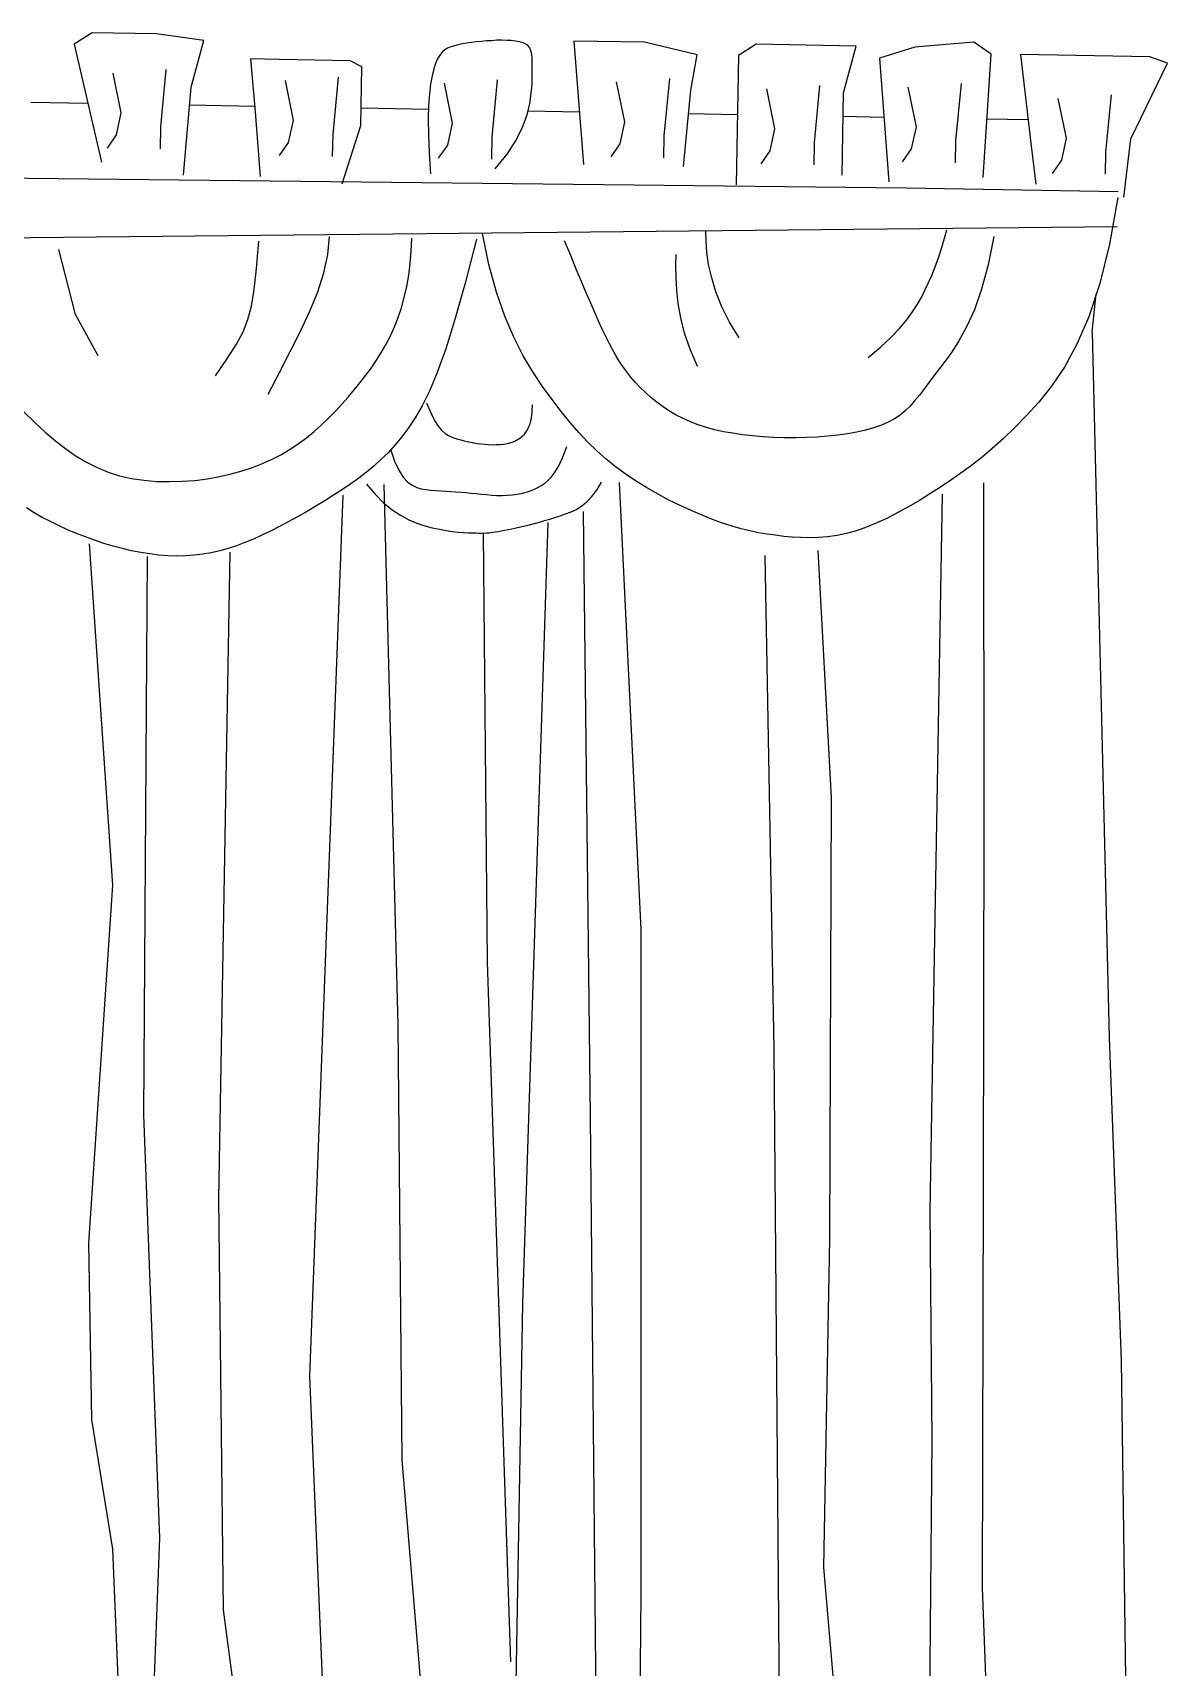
# Model space of a CAD drawing. Header units: millimetres. Extents: x -36498 to 56557, y -58468 to 154.
# Drawn here: x -34956 to -34169, y -21814 to -20681 of the extents above; entities that cross this region are included whole.
import ezdxf

# ---------------------------------------------------------------- set-up
doc = ezdxf.new("R2010")
doc.units = ezdxf.units.MM
doc.layers.add('04 Мебель', color=5, linetype='Continuous')

# ---------------------------------------------------------------- blocks, each defined once
blk = doc.blocks.new('A$C02070994')
at = {"color": 0, "lineweight": -2}
for p, q in [((924.9, 25.8, -246.9), (912.7, 17.7, -246.9)), ((969.7, 25.8, -246.9), (924.9, 25.8, -246.9)), ((1002.4, 21.8, -246.9), (969.7, 25.8, -246.9)), ((1184.9, 23.1, -246.9), (1181.8, 22.5, -246.9)), ((1188.1, 23.6, -246.9), (1184.9, 23.1, -246.9)), ((1191.5, 24.1, -246.9), (1188.1, 23.6, -246.9)), ((1195, 24.5, -246.9), (1191.5, 24.1, -246.9)), ((1198.5, 24.9, -246.9), (1195, 24.5, -246.9)), ((1202.1, 25.1, -246.9), (1198.5, 24.9, -246.9)), ((1205.6, 25.4, -246.9), (1202.1, 25.1, -246.9)), ((1209.1, 25.5, -246.9), (1205.6, 25.4, -246.9)), ((1212.5, 25.5, -246.9), (1209.1, 25.5, -246.9)), ((1215.7, 25.4, -246.9), (1212.5, 25.5, -246.9)), ((1218.7, 25.1, -246.9), (1215.7, 25.4, -246.9)), ((1221.5, 24.7, -246.9), (1218.7, 25.1, -246.9)), ((1223.9, 24, -246.9), (1221.5, 24.7, -246.9)), ((1225.8, 23.1, -246.9), (1223.9, 24, -246.9)), ((1227.4, 22, -246.9), (1225.8, 23.1, -246.9)), ((1259.1, 25.8, -246.9), (1267.3, -59.7, -246.9)), ((1308, 25.8, -246.9), (1259.1, 25.8, -246.9)), ((1344.7, 17.7, -246.9), (1308, 25.8, -246.9)), ((1385.5, 25.8, -246.9), (1373.3, 17.7, -246.9)), ((1454.8, 25.8, -246.9), (1385.5, 25.8, -246.9)), ((1446.6, -6.8, -246.9), (1454.8, 25.8, -246.9)), ((1495.5, 25.8, -246.9), (1471.1, 17.7, -246.9)), ((1536.3, 29.9, -246.9), (1495.5, 25.8, -246.9)), ((1548.5, 21.8, -246.9), (1536.3, 29.9, -246.9)), ((912.7, 17.7, -246.9), (933.1, -63.8, -246.9)), ((994.2, -10.8, -246.9), (1002.4, 21.8, -246.9)), ((1164.8, 11.9, -246.9), (1163.5, 8.7, -246.9)), ((1166.3, 14.5, -246.9), (1164.8, 11.9, -246.9)), ((1167.9, 16.5, -246.9), (1166.3, 14.5, -246.9)), ((1169.7, 18.1, -246.9), (1167.9, 16.5, -246.9)), ((1171.6, 19.3, -246.9), (1169.7, 18.1, -246.9)), ((1173.8, 20.3, -246.9), (1171.6, 19.3, -246.9)), ((1176.3, 21.1, -246.9), (1173.8, 20.3, -246.9)), ((1178.9, 21.8, -246.9), (1176.3, 21.1, -246.9)), ((1181.8, 22.5, -246.9), (1178.9, 21.8, -246.9)), ((1228.6, 20.5, -246.9), (1227.4, 22, -246.9)), ((1229.4, 18.6, -246.9), (1228.6, 20.5, -246.9)), ((1230, 16.3, -246.9), (1229.4, 18.6, -246.9)), ((1230.4, 13.4, -246.9), (1230, 16.3, -246.9)), ((1230.5, 10, -246.9), (1230.4, 13.4, -246.9)), ((1340.7, -6.8, -246.9), (1344.7, 17.7, -246.9)), ((1373.3, 17.7, -246.9), (1373.3, -71.9, -246.9)), ((1471.1, 17.7, -246.9), (1479.2, -67.9, -246.9)), ((1544.4, -63.8, -246.9), (1548.5, 21.8, -246.9)), ((1568.9, 21.8, -246.9), (1577.1, -39.4, -246.9)), ((1658.6, 21.8, -246.9), (1568.9, 21.8, -246.9)), ((1646.3, -35.3, -246.9), (1670.8, 17.7, -246.9)), ((1670.8, 17.7, -246.9), (1658.6, 21.8, -246.9)), ((976.6, 1.1, -246.9), (973.5, -38.7, -246.9)), ((1035, 9.5, -246.9), (1039, -27.1, -246.9)), ((1055.3, 9.5, -246.9), (1035, 9.5, -246.9)), ((1104.3, 9.5, -246.9), (1055.3, 9.5, -246.9)), ((1112.4, 5.5, -246.9), (1104.3, 9.5, -246.9)), ((1112.4, -35.3, -246.9), (1112.4, 5.5, -246.9)), ((1161.2, 0, -246.9), (1160.3, -5.7, -246.9)), ((1162.3, 4.8, -246.9), (1161.2, 0, -246.9)), ((1163.5, 8.7, -246.9), (1162.3, 4.8, -246.9)), ((1230.6, 5.9, -246.9), (1230.5, 10, -246.9)), ((1230.6, 1, -246.9), (1230.6, 5.9, -246.9)), ((1230.6, -4.6, -246.9), (1230.6, 1, -246.9)), ((1325.8, 1.1, -246.9), (1322.7, -38.7, -246.9)), ((1528, 1.1, -246.9), (1524.9, -38.7, -246.9)), ((939.8, -2, -246.9), (945.9, -29.5, -246.9)), ((990.1, -71.9, -246.9), (994.2, -10.8, -246.9)), ((1059.3, -5, -246.9), (1065.4, -32.6, -246.9)), ((1096, -2, -246.9), (1093, -41.8, -246.9)), ((1160.3, -5.7, -246.9), (1159.6, -12.5, -246.9)), ((1169.6, -5, -246.9), (1175.7, -32.6, -246.9)), ((1206.3, -2, -246.9), (1203.3, -41.8, -246.9)), ((1229.3, -18.1, -246.9), (1230.2, -10.9, -246.9)), ((1230.2, -10.9, -246.9), (1230.6, -4.6, -246.9)), ((1289, -2, -246.9), (1295.2, -29.5, -246.9)), ((1336.6, -59.7, -246.9), (1340.7, -6.8, -246.9)), ((1393.2, -5, -246.9), (1399.3, -32.6, -246.9)), ((1430, -2, -246.9), (1426.9, -41.8, -246.9)), ((1446.6, -63.8, -246.9), (1446.6, -6.8, -246.9)), ((1491.2, -2, -246.9), (1497.4, -29.5, -246.9)), ((1595.4, -8.1, -246.9), (1601.5, -35.6, -246.9)), ((1632.2, -5, -246.9), (1629.1, -44.8, -246.9)), ((1159.1, -20.6, -246.9), (1159, -30, -246.9)), ((1159.6, -12.5, -246.9), (1159.1, -20.6, -246.9)), ((1227.5, -25.9, -246.9), (1229.3, -18.1, -246.9)), ((883.2, -23.1, -246.9), (922.9, -23.1, -246.9)), ((945.9, -29.5, -246.9), (942.9, -44.8, -246.9)), ((993.4, -23.1, -246.9), (1038.6, -23.1, -246.9)), ((1039, -27.1, -246.9), (1043.1, -71.9, -246.9)), ((1065.4, -32.6, -246.9), (1062.3, -47.9, -246.9)), ((1112.4, -23.1, -246.9), (1159.1, -23.1, -246.9)), ((1159, -30, -246.9), (1159.3, -41, -246.9)), ((1175.7, -32.6, -246.9), (1172.6, -47.9, -246.9)), ((1224.6, -34.4, -246.9), (1227.5, -25.9, -246.9)), ((1228.2, -23.1, -246.9), (1263.8, -23.1, -246.9)), ((1295.2, -29.5, -246.9), (1292.1, -44.8, -246.9)), ((1339.4, -23.1, -246.9), (1373.3, -23.1, -246.9)), ((1399.3, -32.6, -246.9), (1396.3, -47.9, -246.9)), ((1446.6, -23.1, -246.9), (1475, -23.1, -246.9)), ((1497.4, -29.5, -246.9), (1494.3, -44.8, -246.9)), ((1546.4, -23.1, -246.9), (1574.9, -23.1, -246.9)), ((942.9, -44.8, -246.9), (936.7, -54, -246.9)), ((973.5, -38.7, -246.9), (973.5, -54, -246.9)), ((1093, -41.8, -246.9), (1093, -57.1, -246.9)), ((1100.2, -76, -246.9), (1112.4, -35.3, -246.9)), ((1159.3, -41, -246.9), (1160.1, -53.5, -246.9)), ((1203.3, -41.8, -246.9), (1203.3, -57.1, -246.9)), ((1214.2, -53.4, -246.9), (1220.3, -43.6, -246.9)), ((1220.3, -43.6, -246.9), (1224.6, -34.4, -246.9)), ((1292.1, -44.8, -246.9), (1286, -54, -246.9)), ((1322.7, -38.7, -246.9), (1322.7, -54, -246.9)), ((1426.9, -41.8, -246.9), (1426.9, -57.1, -246.9)), ((1494.3, -44.8, -246.9), (1488.2, -54, -246.9)), ((1524.9, -38.7, -246.9), (1524.9, -54, -246.9)), ((1577.1, -39.4, -246.9), (1581.1, -67.9, -246.9)), ((1601.5, -35.6, -246.9), (1598.5, -50.9, -246.9)), ((1629.1, -44.8, -246.9), (1629.1, -60.1, -246.9)), ((1642.3, -76, -246.9), (1646.3, -35.3, -246.9)), ((1062.3, -47.9, -246.9), (1056.2, -57.1, -246.9)), ((1160.1, -53.5, -246.9), (1161.3, -67.9, -246.9)), ((1172.6, -47.9, -246.9), (1166.5, -57.1, -246.9)), ((1206.1, -63.8, -246.9), (1214.2, -53.4, -246.9)), ((1396.3, -47.9, -246.9), (1390.1, -57.1, -246.9)), ((1598.5, -50.9, -246.9), (1592.3, -60.1, -246.9)), ((843.4, -76, -246.9), (1491.5, -71.9, -246.9)), ((1491.5, -71.9, -246.9), (1638.2, -71.9, -246.9)), ((1638.2, -76, -246.9), (1633, -108.5, -246.9)), ((1638.2, -96.4, -246.9), (753.7, -120.8, -246.9)), ((1518.5, -106.4, -246.9), (1520, -100.5, -246.9)), ((1091.1, -125.1, -246.9), (1092, -112.7, -246.9)), ((1148.9, -121.7, -246.9), (1149.1, -112.7, -246.9)), ((1193.9, -112.7, -246.9), (1186.6, -143.4, -246.9)), ((1202.9, -130.1, -246.9), (1198, -108.6, -246.9)), ((1259.5, -122.9, -246.9), (1255.1, -112.7, -246.9)), ((1353.1, -111.2, -246.9), (1352.9, -104.5, -246.9)), ((1353.8, -118.9, -246.9), (1353.1, -111.2, -246.9)), ((1515.3, -117.3, -246.9), (1516.9, -112, -246.9)), ((1516.9, -112, -246.9), (1518.5, -106.4, -246.9)), ((1552.6, -104.5, -246.9), (1549.1, -124.4, -246.9)), ((1633, -108.5, -246.9), (1626.6, -136, -246.9)), ((1041.7, -135.7, -246.9), (1043.1, -116.8, -246.9)), ((1148.3, -130.3, -246.9), (1148.9, -121.7, -246.9)), ((1263.5, -132.3, -246.9), (1259.5, -122.9, -246.9)), ((1332.5, -128.7, -246.9), (1332.5, -120.8, -246.9)), ((1355.2, -127.4, -246.9), (1353.8, -118.9, -246.9)), ((1511.9, -127.5, -246.9), (1513.6, -122.5, -246.9)), ((1513.6, -122.5, -246.9), (1515.3, -117.3, -246.9)), ((1549.1, -124.4, -246.9), (1544.8, -141.3, -246.9)), ((916.8, -169.7, -246.9), (904.5, -124.9, -246.9)), ((1040.4, -150.3, -246.9), (1041.7, -135.7, -246.9)), ((1088.5, -137.9, -246.9), (1091.1, -125.1, -246.9)), ((1147.4, -138.5, -246.9), (1148.3, -130.3, -246.9)), ((1208.5, -149.1, -246.9), (1202.9, -130.1, -246.9)), ((1267.2, -140.8, -246.9), (1263.5, -132.3, -246.9)), ((1332.8, -136.9, -246.9), (1332.5, -128.7, -246.9)), ((1357.5, -136.6, -246.9), (1355.2, -127.4, -246.9)), ((1507.9, -137.3, -246.9), (1510, -132.4, -246.9)), ((1510, -132.4, -246.9), (1511.9, -127.5, -246.9)), ((1626.6, -136, -246.9), (1619.4, -159.1, -246.9)), ((1084.5, -151.1, -246.9), (1088.5, -137.9, -246.9)), ((1144.6, -153.9, -246.9), (1146.2, -146.4, -246.9)), ((1146.2, -146.4, -246.9), (1147.4, -138.5, -246.9)), ((1186.6, -143.4, -246.9), (1180, -168.6, -246.9)), ((1270.7, -148.5, -246.9), (1267.2, -140.8, -246.9)), ((1333.4, -145.7, -246.9), (1332.8, -136.9, -246.9)), ((1334.5, -154.9, -246.9), (1333.4, -145.7, -246.9)), ((1360.6, -146.4, -246.9), (1357.5, -136.6, -246.9)), ((1364.9, -156.7, -246.9), (1360.6, -146.4, -246.9)), ((1500.5, -152.4, -246.9), (1503.3, -147.2, -246.9)), ((1503.3, -147.2, -246.9), (1505.7, -142.2, -246.9)), ((1505.7, -142.2, -246.9), (1507.9, -137.3, -246.9)), ((1544.8, -141.3, -246.9), (1540, -155.6, -246.9)), ((1621.9, -169.7, -246.9), (1624.3, -143.1, -246.9)), ((1038.7, -161.8, -246.9), (1040.4, -150.3, -246.9)), ((1079.3, -164.6, -246.9), (1084.5, -151.1, -246.9)), ((1142.8, -161.1, -246.9), (1144.6, -153.9, -246.9)), ((1214.6, -165.7, -246.9), (1208.5, -149.1, -246.9)), ((1273.9, -155.6, -246.9), (1270.7, -148.5, -246.9)), ((1276.8, -162.1, -246.9), (1273.9, -155.6, -246.9)), ((1336.5, -164.8, -246.9), (1334.5, -154.9, -246.9)), ((1370.4, -167.2, -246.9), (1364.9, -156.7, -246.9)), ((1493.2, -163.5, -246.9), (1497.2, -157.8, -246.9)), ((1497.2, -157.8, -246.9), (1500.5, -152.4, -246.9)), ((1540, -155.6, -246.9), (1534.8, -167.6, -246.9)), ((933.1, -198.2, -246.9), (916.8, -169.7, -246.9)), ((1036.5, -171.2, -246.9), (1038.7, -161.8, -246.9)), ((1073.1, -178.6, -246.9), (1079.3, -164.6, -246.9)), ((1138.2, -174.5, -246.9), (1140.6, -167.9, -246.9)), ((1140.6, -167.9, -246.9), (1142.8, -161.1, -246.9)), ((1180, -168.6, -246.9), (1174, -189.1, -246.9)), ((1221.1, -180.2, -246.9), (1214.6, -165.7, -246.9)), ((1279.6, -168, -246.9), (1276.8, -162.1, -246.9)), ((1282.2, -173.5, -246.9), (1279.6, -168, -246.9)), ((1339.4, -175.3, -246.9), (1336.5, -164.8, -246.9)), ((1377.3, -177.9, -246.9), (1370.4, -167.2, -246.9)), ((1482.5, -175.9, -246.9), (1488.4, -169.5, -246.9)), ((1488.4, -169.5, -246.9), (1493.2, -163.5, -246.9)), ((1534.8, -167.6, -246.9), (1529.4, -177.8, -246.9)), ((1619.4, -159.1, -246.9), (1611.5, -178.3, -246.9)), ((1621.9, -169.7, -246.9), (1642.3, -658.6, -246.9)), ((1028.8, -188.4, -246.9), (1033.3, -179.7, -246.9)), ((1033.3, -179.7, -246.9), (1036.5, -171.2, -246.9)), ((1066.2, -192.9, -246.9), (1073.1, -178.6, -246.9)), ((1132.6, -186.6, -246.9), (1135.5, -180.7, -246.9)), ((1135.5, -180.7, -246.9), (1138.2, -174.5, -246.9)), ((1227.8, -192.9, -246.9), (1221.1, -180.2, -246.9)), ((1284.7, -178.5, -246.9), (1282.2, -173.5, -246.9)), ((1287.1, -183.1, -246.9), (1284.7, -178.5, -246.9)), ((1343.4, -186.4, -246.9), (1339.4, -175.3, -246.9)), ((1475.4, -182.7, -246.9), (1482.5, -175.9, -246.9)), ((1529.4, -177.8, -246.9), (1524.1, -186.3, -246.9)), ((1611.5, -178.3, -246.9), (1603.1, -194.3, -246.9)), ((1022.7, -198.2, -246.9), (1028.8, -188.4, -246.9)), ((1126.2, -197.8, -246.9), (1129.5, -192.3, -246.9)), ((1129.5, -192.3, -246.9), (1132.6, -186.6, -246.9)), ((1174, -189.1, -246.9), (1168.4, -205.5, -246.9)), ((1289.5, -187.5, -246.9), (1287.1, -183.1, -246.9)), ((1291.9, -191.6, -246.9), (1289.5, -187.5, -246.9)), ((1294.4, -195.5, -246.9), (1291.9, -191.6, -246.9)), ((1348.8, -198.2, -246.9), (1343.4, -186.4, -246.9)), ((1467, -190.1, -246.9), (1475.4, -182.7, -246.9)), ((1524.1, -186.3, -246.9), (1518.9, -193.6, -246.9)), ((1014.6, -210.5, -246.9), (1022.7, -198.2, -246.9)), ((1058.9, -207.6, -246.9), (1066.2, -192.9, -246.9)), ((1118.9, -208.4, -246.9), (1122.6, -203.1, -246.9)), ((1122.6, -203.1, -246.9), (1126.2, -197.8, -246.9)), ((1234.7, -204.1, -246.9), (1227.8, -192.9, -246.9)), ((1296.9, -199.2, -246.9), (1294.4, -195.5, -246.9)), ((1299.7, -202.8, -246.9), (1296.9, -199.2, -246.9)), ((1302.6, -206.4, -246.9), (1299.7, -202.8, -246.9)), ((1514.2, -199.9, -246.9), (1510, -205.6, -246.9)), ((1518.9, -193.6, -246.9), (1514.2, -199.9, -246.9)), ((1603.1, -194.3, -246.9), (1594.5, -207.6, -246.9)), ((1051.3, -222.7, -246.9), (1058.9, -207.6, -246.9)), ((1111, -218.6, -246.9), (1115.1, -213.5, -246.9)), ((1115.1, -213.5, -246.9), (1118.9, -208.4, -246.9)), ((1168.4, -205.5, -246.9), (1163.3, -218.6, -246.9)), ((1241.5, -214.1, -246.9), (1234.7, -204.1, -246.9)), ((1248.3, -223, -246.9), (1241.5, -214.1, -246.9)), ((1305.8, -209.9, -246.9), (1302.6, -206.4, -246.9)), ((1309.2, -213.5, -246.9), (1305.8, -209.9, -246.9)), ((1312.9, -216.9, -246.9), (1309.2, -213.5, -246.9)), ((1506.3, -210.7, -246.9), (1502.9, -215.4, -246.9)), ((1510, -205.6, -246.9), (1506.3, -210.7, -246.9)), ((1594.5, -207.6, -246.9), (1585.8, -218.8, -246.9)), ((1102.6, -228.7, -246.9), (1106.9, -223.7, -246.9)), ((1106.9, -223.7, -246.9), (1111, -218.6, -246.9)), ((1163.3, -218.6, -246.9), (1158.4, -229, -246.9)), ((1254.8, -231.2, -246.9), (1248.3, -223, -246.9)), ((1316.8, -220.3, -246.9), (1312.9, -216.9, -246.9)), ((1320.9, -223.5, -246.9), (1316.8, -220.3, -246.9)), ((1325.3, -226.6, -246.9), (1320.9, -223.5, -246.9)), ((1329.8, -229.5, -246.9), (1325.3, -226.6, -246.9)), ((1493.3, -226.5, -246.9), (1489.9, -229.5, -246.9)), ((1496.6, -223.2, -246.9), (1493.3, -226.5, -246.9)), ((1499.7, -219.5, -246.9), (1496.6, -223.2, -246.9)), ((1502.9, -215.4, -246.9), (1499.7, -219.5, -246.9)), ((1585.8, -218.8, -246.9), (1577.4, -228.4, -246.9)), ((882.3, -237.8, -246.9), (889.9, -245.1, -246.9)), ((1093.6, -238.6, -246.9), (1098.2, -233.7, -246.9)), ((1098.2, -233.7, -246.9), (1102.6, -228.7, -246.9)), ((1153.7, -237.4, -246.9), (1149.1, -244.4, -246.9)), ((1158.4, -229, -246.9), (1153.7, -237.4, -246.9)), ((1161.3, -226.8, -246.9), (1164.3, -233.6, -246.9)), ((1164.3, -233.6, -246.9), (1167.1, -238.9, -246.9)), ((1233.8, -238.1, -246.9), (1234.2, -236, -246.9)), ((1234.2, -236, -246.9), (1234.4, -234, -246.9)), ((1234.4, -234, -246.9), (1234.6, -232, -246.9)), ((1234.6, -230.1, -246.9), (1234.7, -228.4, -246.9)), ((1234.6, -232, -246.9), (1234.6, -230.1, -246.9)), ((1234.7, -228.4, -246.9), (1234.7, -226.8, -246.9)), ((1261.1, -238.7, -246.9), (1254.8, -231.2, -246.9)), ((1334.5, -232.2, -246.9), (1329.8, -229.5, -246.9)), ((1339.5, -234.6, -246.9), (1334.5, -232.2, -246.9)), ((1344.6, -236.8, -246.9), (1339.5, -234.6, -246.9)), ((1350, -238.7, -246.9), (1344.6, -236.8, -246.9)), ((1476.9, -236.8, -246.9), (1471.6, -238.7, -246.9)), ((1481.7, -234.6, -246.9), (1476.9, -236.8, -246.9)), ((1486, -232.2, -246.9), (1481.7, -234.6, -246.9)), ((1489.9, -229.5, -246.9), (1486, -232.2, -246.9)), ((1569.3, -237, -246.9), (1561.6, -244.7, -246.9)), ((1577.4, -228.4, -246.9), (1569.3, -237, -246.9)), ((889.9, -245.1, -246.9), (897.3, -251.7, -246.9)), ((1078.5, -252.4, -246.9), (1083.7, -248, -246.9)), ((1083.7, -248, -246.9), (1088.7, -243.4, -246.9)), ((1088.7, -243.4, -246.9), (1093.6, -238.6, -246.9)), ((1149.1, -244.4, -246.9), (1144.5, -250.7, -246.9)), ((1167.1, -238.9, -246.9), (1169.7, -242.9, -246.9)), ((1169.7, -242.9, -246.9), (1172.2, -245.8, -246.9)), ((1172.2, -245.8, -246.9), (1174.6, -247.9, -246.9)), ((1174.6, -247.9, -246.9), (1176.9, -249.2, -246.9)), ((1176.9, -249.2, -246.9), (1179.2, -250.2, -246.9)), ((1226.4, -250.1, -246.9), (1228.1, -248.8, -246.9)), ((1228.1, -248.8, -246.9), (1229.5, -247.3, -246.9)), ((1229.5, -247.3, -246.9), (1230.7, -245.6, -246.9)), ((1230.7, -245.6, -246.9), (1231.8, -243.9, -246.9)), ((1231.8, -243.9, -246.9), (1232.6, -242, -246.9)), ((1232.6, -242, -246.9), (1233.3, -240.1, -246.9)), ((1233.3, -240.1, -246.9), (1233.8, -238.1, -246.9)), ((1267.3, -245.6, -246.9), (1261.1, -238.7, -246.9)), ((1273.6, -252, -246.9), (1267.3, -245.6, -246.9)), ((1355.6, -240.4, -246.9), (1350, -238.7, -246.9)), ((1361.5, -241.9, -246.9), (1355.6, -240.4, -246.9)), ((1367.6, -243.2, -246.9), (1361.5, -241.9, -246.9)), ((1374, -244.2, -246.9), (1367.6, -243.2, -246.9)), ((1380.7, -245.1, -246.9), (1374, -244.2, -246.9)), ((1387.8, -245.8, -246.9), (1380.7, -245.1, -246.9)), ((1395, -246.2, -246.9), (1387.8, -245.8, -246.9)), ((1402.5, -246.5, -246.9), (1395, -246.2, -246.9)), ((1410, -246.6, -246.9), (1402.5, -246.5, -246.9)), ((1417.6, -246.5, -246.9), (1410, -246.6, -246.9)), ((1425.2, -246.2, -246.9), (1417.6, -246.5, -246.9)), ((1432.6, -245.8, -246.9), (1425.2, -246.2, -246.9)), ((1439.8, -245.1, -246.9), (1432.6, -245.8, -246.9)), ((1446.8, -244.2, -246.9), (1439.8, -245.1, -246.9)), ((1453.5, -243.2, -246.9), (1446.8, -244.2, -246.9)), ((1459.9, -241.9, -246.9), (1453.5, -243.2, -246.9)), ((1466, -240.4, -246.9), (1459.9, -241.9, -246.9)), ((1471.6, -238.7, -246.9), (1466, -240.4, -246.9)), ((1561.6, -244.7, -246.9), (1554.1, -251.6, -246.9)), ((897.3, -251.7, -246.9), (904.6, -257.7, -246.9)), ((904.6, -257.7, -246.9), (911.8, -263.1, -246.9)), ((1061.3, -264.3, -246.9), (1067.3, -260.6, -246.9)), ((1067.3, -260.6, -246.9), (1073, -256.6, -246.9)), ((1073, -256.6, -246.9), (1078.5, -252.4, -246.9)), ((1139.9, -256.5, -246.9), (1135.2, -261.8, -246.9)), ((1136.9, -259.3, -246.9), (1139.9, -267.5, -246.9)), ((1144.5, -250.7, -246.9), (1139.9, -256.5, -246.9)), ((1179.2, -250.2, -246.9), (1181.4, -250.9, -246.9)), ((1181.4, -250.9, -246.9), (1183.5, -251.5, -246.9)), ((1183.5, -251.5, -246.9), (1185.6, -252.1, -246.9)), ((1185.6, -252.1, -246.9), (1187.8, -252.6, -246.9)), ((1187.8, -252.6, -246.9), (1190, -253.1, -246.9)), ((1190, -253.1, -246.9), (1192.2, -253.6, -246.9)), ((1192.2, -253.6, -246.9), (1194.5, -254, -246.9)), ((1194.5, -254, -246.9), (1196.9, -254.3, -246.9)), ((1196.9, -254.3, -246.9), (1199.4, -254.6, -246.9)), ((1199.4, -254.6, -246.9), (1202, -254.8, -246.9)), ((1202, -254.8, -246.9), (1204.7, -254.9, -246.9)), ((1204.7, -254.9, -246.9), (1207.4, -255, -246.9)), ((1207.4, -255, -246.9), (1210.1, -254.9, -246.9)), ((1210.1, -254.9, -246.9), (1212.9, -254.7, -246.9)), ((1212.9, -254.7, -246.9), (1215.5, -254.4, -246.9)), ((1215.5, -254.4, -246.9), (1218, -253.9, -246.9)), ((1218, -253.9, -246.9), (1220.4, -253.2, -246.9)), ((1220.4, -253.2, -246.9), (1222.6, -252.4, -246.9)), ((1222.6, -252.4, -246.9), (1224.6, -251.3, -246.9)), ((1224.6, -251.3, -246.9), (1226.4, -250.1, -246.9)), ((1256, -263.7, -246.9), (1257.6, -259.7, -246.9)), ((1257.6, -259.7, -246.9), (1259.1, -255.3, -246.9)), ((1279.9, -257.9, -246.9), (1273.6, -252, -246.9)), ((1286.3, -263.5, -246.9), (1279.9, -257.9, -246.9)), ((1546.9, -257.9, -246.9), (1539.8, -263.7, -246.9)), ((1554.1, -251.6, -246.9), (1546.9, -257.9, -246.9)), ((911.8, -263.1, -246.9), (919, -267.9, -246.9)), ((919, -267.9, -246.9), (926.3, -272.1, -246.9)), ((1041.5, -273.6, -246.9), (1048.4, -270.8, -246.9)), ((1048.4, -270.8, -246.9), (1055, -267.7, -246.9)), ((1055, -267.7, -246.9), (1061.3, -264.3, -246.9)), ((1125.5, -271.2, -246.9), (1120.4, -275.5, -246.9)), ((1130.4, -266.6, -246.9), (1125.5, -271.2, -246.9)), ((1135.2, -261.8, -246.9), (1130.4, -266.6, -246.9)), ((1139.9, -267.5, -246.9), (1143, -273.8, -246.9)), ((1250.8, -273.7, -246.9), (1252.7, -270.7, -246.9)), ((1252.7, -270.7, -246.9), (1254.4, -267.4, -246.9)), ((1254.4, -267.4, -246.9), (1256, -263.7, -246.9)), ((1292.9, -268.7, -246.9), (1286.3, -263.5, -246.9)), ((1299.9, -273.6, -246.9), (1292.9, -268.7, -246.9)), ((1532.7, -269.1, -246.9), (1525.7, -274.1, -246.9)), ((1539.8, -263.7, -246.9), (1532.7, -269.1, -246.9)), ((926.3, -272.1, -246.9), (933.7, -275.7, -246.9)), ((933.7, -275.7, -246.9), (941.4, -278.7, -246.9)), ((941.4, -278.7, -246.9), (949.4, -281.1, -246.9)), ((949.4, -281.1, -246.9), (957.7, -282.8, -246.9)), ((957.7, -282.8, -246.9), (966.3, -283.9, -246.9)), ((992.9, -284.1, -246.9), (1001.7, -283.3, -246.9)), ((1001.7, -283.3, -246.9), (1010.3, -282, -246.9)), ((1010.3, -282, -246.9), (1018.7, -280.4, -246.9)), ((1018.7, -280.4, -246.9), (1026.6, -278.4, -246.9)), ((1026.6, -278.4, -246.9), (1034.2, -276.2, -246.9)), ((1034.2, -276.2, -246.9), (1041.5, -273.6, -246.9)), ((1115.2, -279.7, -246.9), (1109.7, -283.8, -246.9)), ((1120.4, -275.5, -246.9), (1115.2, -279.7, -246.9)), ((1143, -273.8, -246.9), (1146.1, -278.5, -246.9)), ((1146.1, -278.5, -246.9), (1149.2, -281.9, -246.9)), ((1149.2, -281.9, -246.9), (1152.3, -284.1, -246.9)), ((1238.6, -284.6, -246.9), (1241.5, -283, -246.9)), ((1241.5, -283, -246.9), (1244.2, -281.1, -246.9)), ((1244.2, -281.1, -246.9), (1246.6, -278.9, -246.9)), ((1246.6, -278.9, -246.9), (1248.8, -276.5, -246.9)), ((1248.8, -276.5, -246.9), (1250.8, -273.7, -246.9)), ((1280.4, -285.3, -246.9), (1283.6, -279.7, -246.9)), ((1295.8, -279.7, -246.9), (1316.2, -589.3, -246.9)), ((1307.2, -278.3, -246.9), (1299.9, -273.6, -246.9)), ((1314.8, -282.9, -246.9), (1307.2, -278.3, -246.9)), ((1322.6, -287.1, -246.9), (1314.8, -282.9, -246.9)), ((1518.6, -279, -246.9), (1511.4, -283.8, -246.9)), ((1525.7, -274.1, -246.9), (1518.6, -279, -246.9)), ((1548.5, -275.6, -246.9), (1552.6, -507.8, -246.9)), ((966.3, -283.9, -246.9), (975.1, -284.5, -246.9)), ((975.1, -284.5, -246.9), (984, -284.5, -246.9)), ((984, -284.5, -246.9), (992.9, -284.1, -246.9)), ((1098, -291.9, -246.9), (1091.9, -295.9, -246.9)), ((1104.3, -291.9, -246.9), (1092, -903, -246.9)), ((1104, -287.9, -246.9), (1098, -291.9, -246.9)), ((1109.7, -283.8, -246.9), (1104, -287.9, -246.9)), ((1120.6, -283.8, -246.9), (1126.7, -290.8, -246.9)), ((1126.7, -290.8, -246.9), (1132.7, -296.6, -246.9)), ((1149.1, -658.6, -246.9), (1132.8, -283.8, -246.9)), ((1152.3, -284.1, -246.9), (1155.5, -285.6, -246.9)), ((1155.5, -285.6, -246.9), (1158.7, -286.4, -246.9)), ((1158.7, -286.4, -246.9), (1162, -286.8, -246.9)), ((1162, -286.8, -246.9), (1165.3, -287.2, -246.9)), ((1165.3, -287.2, -246.9), (1168.7, -287.4, -246.9)), ((1168.7, -287.4, -246.9), (1172.2, -287.6, -246.9)), ((1172.2, -287.6, -246.9), (1175.7, -287.8, -246.9)), ((1175.7, -287.8, -246.9), (1179.2, -288, -246.9)), ((1179.2, -288, -246.9), (1182.7, -288.1, -246.9)), ((1182.7, -288.1, -246.9), (1186.3, -288.3, -246.9)), ((1186.3, -288.3, -246.9), (1189.8, -288.5, -246.9)), ((1189.8, -288.5, -246.9), (1193.4, -288.8, -246.9)), ((1193.4, -288.8, -246.9), (1197, -289.1, -246.9)), ((1197, -289.1, -246.9), (1200.5, -289.4, -246.9)), ((1200.5, -289.4, -246.9), (1204.1, -289.7, -246.9)), ((1204.1, -289.7, -246.9), (1207.7, -289.9, -246.9)), ((1207.7, -289.9, -246.9), (1211.2, -290.1, -246.9)), ((1211.2, -290.1, -246.9), (1214.8, -290.1, -246.9)), ((1214.8, -290.1, -246.9), (1218.4, -289.9, -246.9)), ((1218.4, -289.9, -246.9), (1221.9, -289.5, -246.9)), ((1221.9, -289.5, -246.9), (1225.5, -289, -246.9)), ((1225.5, -289, -246.9), (1228.9, -288.2, -246.9)), ((1228.9, -288.2, -246.9), (1232.3, -287.3, -246.9)), ((1232.3, -287.3, -246.9), (1235.5, -286.1, -246.9)), ((1235.5, -286.1, -246.9), (1238.6, -284.6, -246.9)), ((1270.1, -296.4, -246.9), (1273.7, -293.5, -246.9)), ((1273.7, -293.5, -246.9), (1277.1, -289.8, -246.9)), ((1277.1, -289.8, -246.9), (1280.4, -285.3, -246.9)), ((1330.5, -291.2, -246.9), (1322.6, -287.1, -246.9)), ((1338.3, -294.9, -246.9), (1330.5, -291.2, -246.9)), ((1496.8, -293, -246.9), (1489.5, -297.2, -246.9)), ((1504.2, -288.5, -246.9), (1496.8, -293, -246.9)), ((1511.4, -283.8, -246.9), (1504.2, -288.5, -246.9)), ((1520, -283.8, -246.9), (1520, -658.6, -246.9)), ((890.7, -307.7, -246.9), (885.2, -304.4, -246.9)), ((1079.5, -303.7, -246.9), (1073.2, -307.4, -246.9)), ((1085.7, -299.8, -246.9), (1079.5, -303.7, -246.9)), ((1091.9, -295.9, -246.9), (1085.7, -299.8, -246.9)), ((1132.7, -296.6, -246.9), (1138.8, -301.3, -246.9)), ((1138.8, -301.3, -246.9), (1144.7, -305, -246.9)), ((1144.7, -305, -246.9), (1150.5, -308, -246.9)), ((1244.5, -307, -246.9), (1248.1, -305.9, -246.9)), ((1248.1, -305.9, -246.9), (1251.7, -304.7, -246.9)), ((1251.7, -304.7, -246.9), (1255.4, -303.5, -246.9)), ((1255.4, -303.5, -246.9), (1259.1, -302.1, -246.9)), ((1259.1, -302.1, -246.9), (1262.8, -300.6, -246.9)), ((1262.8, -300.6, -246.9), (1266.5, -298.8, -246.9)), ((1266.5, -298.8, -246.9), (1270.1, -296.4, -246.9)), ((1283.6, -719.7, -246.9), (1271.4, -300.1, -246.9)), ((1346.1, -298.3, -246.9), (1338.3, -294.9, -246.9)), ((1353.7, -301.4, -246.9), (1346.1, -298.3, -246.9)), ((1361, -304.2, -246.9), (1353.7, -301.4, -246.9)), ((1368, -306.5, -246.9), (1361, -304.2, -246.9)), ((1475, -304.6, -246.9), (1467.9, -307.7, -246.9)), ((1482.2, -301.1, -246.9), (1475, -304.6, -246.9)), ((1489.5, -297.2, -246.9), (1482.2, -301.1, -246.9)), ((896.3, -310.8, -246.9), (890.7, -307.7, -246.9)), ((902.1, -313.7, -246.9), (896.3, -310.8, -246.9)), ((908, -316.5, -246.9), (902.1, -313.7, -246.9)), ((914, -319.1, -246.9), (908, -316.5, -246.9)), ((1060.8, -314.3, -246.9), (1054.7, -317.6, -246.9)), ((1066.9, -310.9, -246.9), (1060.8, -314.3, -246.9)), ((1073.2, -307.4, -246.9), (1066.9, -310.9, -246.9)), ((1150.5, -308, -246.9), (1156.1, -310.3, -246.9)), ((1156.1, -310.3, -246.9), (1161.5, -312, -246.9)), ((1161.5, -312, -246.9), (1166.7, -313.3, -246.9)), ((1166.7, -313.3, -246.9), (1171.7, -314.3, -246.9)), ((1171.7, -314.3, -246.9), (1176.4, -315.1, -246.9)), ((1176.4, -315.1, -246.9), (1180.8, -315.6, -246.9)), ((1180.8, -315.6, -246.9), (1184.8, -316, -246.9)), ((1184.8, -316, -246.9), (1188.5, -316.2, -246.9)), ((1188.5, -316.2, -246.9), (1191.9, -316.3, -246.9)), ((1191.9, -316.3, -246.9), (1194.8, -316.4, -246.9)), ((1194.8, -316.4, -246.9), (1197.3, -316.4, -246.9)), ((1197.3, -316.4, -246.9), (1199.4, -316.4, -246.9)), ((1199.4, -316.4, -246.9), (1201.1, -316.4, -246.9)), ((1201.1, -316.4, -246.9), (1202.6, -316.3, -246.9)), ((1202.1, -316.4, -246.9), (1210.2, -613.8, -246.9)), ((1202.6, -316.3, -246.9), (1203.9, -316.3, -246.9)), ((1203.9, -316.3, -246.9), (1205, -316.2, -246.9)), ((1205, -316.2, -246.9), (1206.2, -316.1, -246.9)), ((1206.2, -316.1, -246.9), (1207.4, -315.9, -246.9)), ((1207.4, -315.9, -246.9), (1208.9, -315.7, -246.9)), ((1208.9, -315.7, -246.9), (1210.5, -315.4, -246.9)), ((1210.5, -315.4, -246.9), (1212.4, -315.1, -246.9)), ((1212.4, -315.1, -246.9), (1214.5, -314.6, -246.9)), ((1214.5, -314.6, -246.9), (1216.8, -314.2, -246.9)), ((1216.8, -314.2, -246.9), (1219.4, -313.6, -246.9)), ((1219.4, -313.6, -246.9), (1222, -313, -246.9)), ((1222, -313, -246.9), (1224.9, -312.4, -246.9)), ((1224.9, -312.4, -246.9), (1227.9, -311.6, -246.9)), ((1227.9, -311.6, -246.9), (1231, -310.8, -246.9)), ((1231, -310.8, -246.9), (1234.2, -310, -246.9)), ((1234.2, -310, -246.9), (1237.6, -309, -246.9)), ((1237.6, -309, -246.9), (1241, -308.1, -246.9)), ((1246.9, -308.2, -246.9), (1238.8, -850, -246.9)), ((1241, -308.1, -246.9), (1244.5, -307, -246.9)), ((1374.6, -308.5, -246.9), (1368, -306.5, -246.9)), ((1381, -310.2, -246.9), (1374.6, -308.5, -246.9)), ((1387.1, -311.6, -246.9), (1381, -310.2, -246.9)), ((1393.1, -312.8, -246.9), (1387.1, -311.6, -246.9)), ((1399, -313.7, -246.9), (1393.1, -312.8, -246.9)), ((1404.8, -314.4, -246.9), (1399, -313.7, -246.9)), ((1410.6, -315, -246.9), (1404.8, -314.4, -246.9)), ((1416.5, -315.5, -246.9), (1410.6, -315, -246.9)), ((1422.5, -315.7, -246.9), (1416.5, -315.5, -246.9)), ((1428.6, -315.7, -246.9), (1422.5, -315.7, -246.9)), ((1434.7, -315.4, -246.9), (1428.6, -315.7, -246.9)), ((1441, -314.8, -246.9), (1434.7, -315.4, -246.9)), ((1447.5, -313.8, -246.9), (1441, -314.8, -246.9)), ((1454.1, -312.3, -246.9), (1447.5, -313.8, -246.9)), ((1460.9, -310.3, -246.9), (1454.1, -312.3, -246.9)), ((1467.9, -307.7, -246.9), (1460.9, -310.3, -246.9)), ((920.2, -321.6, -246.9), (914, -319.1, -246.9)), ((926.5, -323.9, -246.9), (920.2, -321.6, -246.9)), ((932.8, -326.1, -246.9), (926.5, -323.9, -246.9)), ((929, -328.6, -246.9), (949.4, -564.9, -246.9)), ((939.3, -328.1, -246.9), (932.8, -326.1, -246.9)), ((945.7, -329.9, -246.9), (939.3, -328.1, -246.9)), ((1031.3, -328.2, -246.9), (1025.5, -330.2, -246.9)), ((1037.1, -325.9, -246.9), (1031.3, -328.2, -246.9)), ((1042.9, -323.3, -246.9), (1037.1, -325.9, -246.9)), ((1048.8, -320.6, -246.9), (1042.9, -323.3, -246.9)), ((1054.7, -317.6, -246.9), (1048.8, -320.6, -246.9)), ((1397.7, -328.6, -246.9), (1409.9, -670.8, -246.9)), ((1434.4, -324.5, -246.9), (1446.6, -495.6, -246.9)), ((952.2, -331.5, -246.9), (945.7, -329.9, -246.9)), ((958.6, -332.9, -246.9), (952.2, -331.5, -246.9)), ((965, -334, -246.9), (958.6, -332.9, -246.9)), ((971.3, -334.9, -246.9), (965, -334, -246.9)), ((973.8, -723.8, -246.9), (969.7, -336.7, -246.9)), ((977.6, -335.5, -246.9), (971.3, -334.9, -246.9)), ((983.8, -335.9, -246.9), (977.6, -335.5, -246.9)), ((990, -336, -246.9), (983.8, -335.9, -246.9)), ((996, -335.8, -246.9), (990, -336, -246.9)), ((1002.1, -335.3, -246.9), (996, -335.8, -246.9)), ((1008, -334.5, -246.9), (1002.1, -335.3, -246.9)), ((1013.9, -333.3, -246.9), (1008, -334.5, -246.9)), ((1019.7, -331.9, -246.9), (1013.9, -333.3, -246.9)), ((1025.5, -330.2, -246.9), (1019.7, -331.9, -246.9)), ((1026.8, -332.7, -246.9), (1026.8, -780.8, -246.9)), ((1446.6, -495.6, -246.9), (1450.7, -801.2, -246.9)), ((1552.6, -507.8, -246.9), (1556.7, -764.5, -246.9)), ((949.4, -564.9, -246.9), (937.1, -813.4, -246.9)), ((1316.2, -589.3, -246.9), (1324.3, -1049.7, -246.9)), ((1210.2, -613.8, -246.9), (1234.7, -1098.6, -246.9)), ((1157.2, -960, -246.9), (1149.1, -658.6, -246.9)), ((1520, -658.6, -246.9), (1520, -780.8, -246.9)), ((1642.3, -658.6, -246.9), (1654.5, -882.6, -246.9)), ((1409.9, -670.8, -246.9), (1422.2, -1151.5, -246.9)), ((990.1, -1017.1, -246.9), (973.8, -723.8, -246.9)), ((1295.8, -1167.8, -246.9), (1283.6, -719.7, -246.9)), ((1556.7, -764.5, -246.9), (1560.8, -1041.5, -246.9)), ((1026.8, -780.8, -246.9), (1035, -1066, -246.9)), ((1520, -780.8, -246.9), (1524.1, -939.7, -246.9)), ((1450.7, -801.2, -246.9), (1450.7, -1029.3, -246.9)), ((937.1, -813.4, -246.9), (941.2, -935.6, -246.9)), ((1238.8, -850, -246.9), (1238.8, -1228.9, -246.9)), ((1654.5, -882.6, -246.9), (1662.6, -1139.3, -246.9)), ((1092, -903, -246.9), (1108.3, -1180, -246.9)), ((941.2, -935.6, -246.9), (957.5, -1025.2, -246.9)), ((1524.1, -939.7, -246.9), (1528.1, -1363.4, -246.9)), ((1189.8, -1281.9, -246.9), (1157.2, -960, -246.9)), ((972.1, -1861.6, -246.9), (990.1, -1017.1, -246.9)), ((957.5, -1025.2, -246.9), (1006.4, -1856.6, -246.9)), ((1450.7, -1029.3, -246.9), (1471.1, -1228.9, -246.9)), ((1560.8, -1041.5, -246.9), (1577.1, -1334.8, -246.9)), ((1324.3, -1049.7, -246.9), (1332, -1895, -246.9)), ((1035, -1066, -246.9), (1047.2, -1147.4, -246.9))]:
    blk.add_line(p, q, dxfattribs=at)

msp = doc.modelspace()

# ---------------------------------------------------------------- block references
at = {"layer": '04 Мебель', "rotation": 359}
msp.add_blockref('A$C02070994', (-35839.9, -20690.5, 246.9), dxfattribs=at)

doc.saveas('drawing.dxf')
